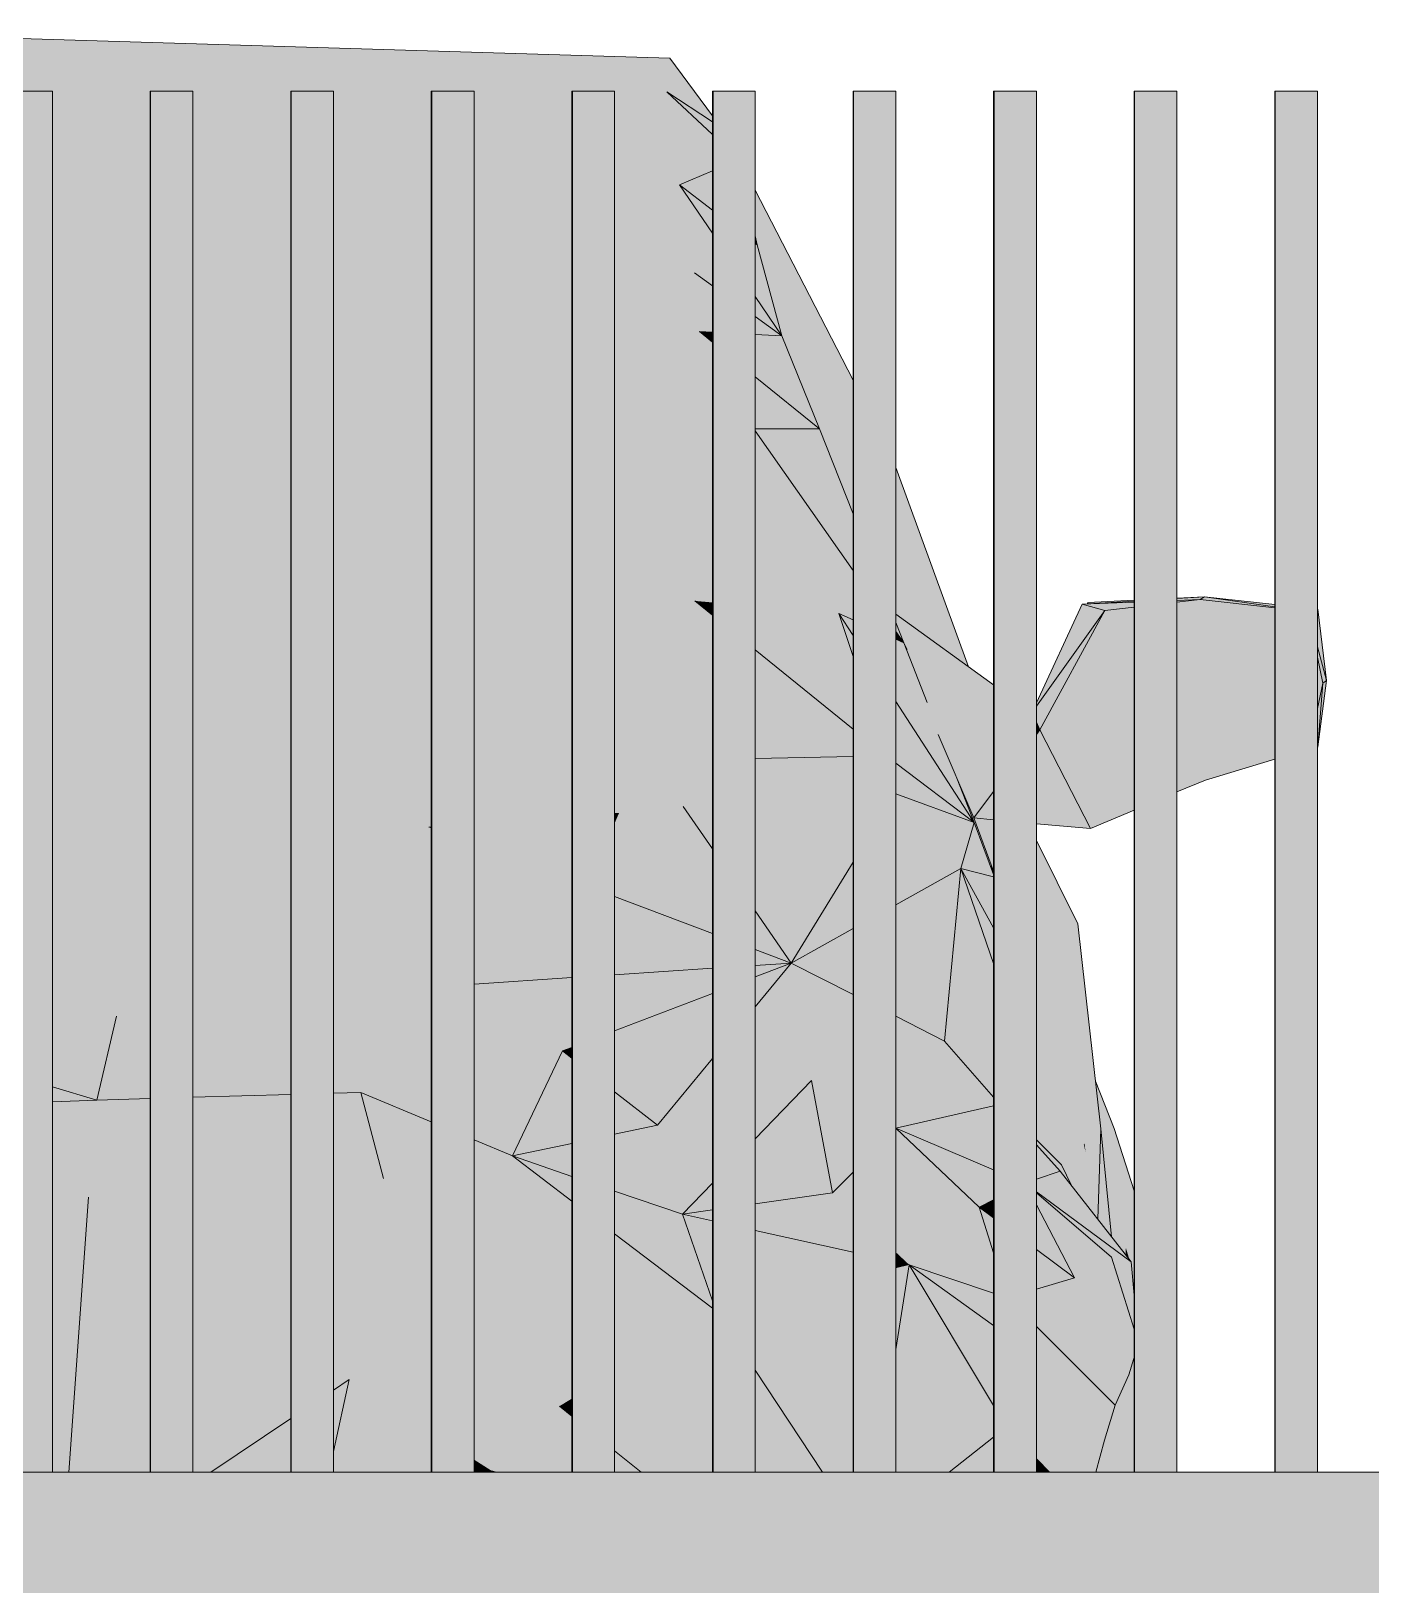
# Model space of a CAD drawing. Header units: millimetres. Extents: x 365175 to 2667127, y -330297 to -162108.
# Drawn here: x 1896062 to 1897013, y -318991 to -317888 of the extents above; entities that cross this region are included whole.
import ezdxf

# ---------------------------------------------------------------- set-up
doc = ezdxf.new("R2010")
doc.units = ezdxf.units.MM
doc.header["$MEASUREMENT"] = 0
doc.layers.add('Cars', color=7, linetype='Continuous')
doc.layers.add('TopoAlt', color=7, linetype='Continuous')

# ---------------------------------------------------------------- blocks, each defined once
blk = doc.blocks.new('Élément de coupe_125_6', base_point=(1445436.1, -319511))
at = {"layer": 'TopoAlt', "linetype": 'Continuous', "lineweight": 0, "true_color": 0x000000}
blk.add_hatch(color=18, dxfattribs=at).paths.add_polyline_path([(1882185.2, -318911), (1882185.2, -319511), (1914672.8, -319511), (1914672.8, -318911)])
at = {"layer": 'TopoAlt', "color": 190, "linetype": 'Continuous', "lineweight": 5, "true_color": 0x8002ff}
blk.add_line((1914672.8, -318911), (1882185.2, -318911), dxfattribs=at)
blk = doc.blocks.new('Élément de coupe_314_6', base_point=(1445436.1, -319511))
at = {"linetype": 'Continuous', "lineweight": 0, "true_color": 0x000000}
for points in [[(1896047.1, -317931), (1896047.1, -318911), (1896047.5, -318911), (1896047.5, -317931)], [(1896047.1, -317931), (1896047.1, -318911), (1896047.5, -318911), (1896047.5, -317931)], [(1896047.5, -317931), (1896047.5, -318911), (1896077.5, -318911), (1896077.5, -317931)]]:
    blk.add_hatch(color=18, dxfattribs=at).paths.add_polyline_path(points)
at = {"color": 18, "linetype": 'Continuous', "lineweight": 5, "true_color": 0x330000}
for p, q in [((1896047.1, -317931), (1896047.5, -317931)), ((1896047.1, -318911), (1896047.1, -317931)), ((1896047.5, -317931), (1896077.5, -317931)), ((1896047.5, -318911), (1896047.5, -317931)), ((1896077.5, -318911), (1896077.5, -317931))]:
    blk.add_line(p, q, dxfattribs=at)
blk = doc.blocks.new('Élément de coupe_315_6', base_point=(1445436.1, -319511))
at = {"linetype": 'Continuous', "lineweight": 0, "true_color": 0x000000}
for points in [[(1896146.9, -317931), (1896146.9, -318911), (1896147.2, -318911), (1896147.2, -317931)], [(1896146.9, -317931), (1896146.9, -318911), (1896147.2, -318911), (1896147.2, -317931)], [(1896147.2, -317931), (1896147.2, -318911), (1896177.2, -318911), (1896177.2, -317931)]]:
    blk.add_hatch(color=18, dxfattribs=at).paths.add_polyline_path(points)
at = {"color": 18, "linetype": 'Continuous', "lineweight": 5, "true_color": 0x330000}
for p, q in [((1896146.9, -317931), (1896147.2, -317931)), ((1896146.9, -318911), (1896146.9, -317931)), ((1896147.2, -317931), (1896177.2, -317931)), ((1896147.2, -318911), (1896147.2, -317931)), ((1896177.2, -318911), (1896177.2, -317931))]:
    blk.add_line(p, q, dxfattribs=at)
blk = doc.blocks.new('Élément de coupe_316_6', base_point=(1445436.1, -319511))
at = {"linetype": 'Continuous', "lineweight": 0, "true_color": 0x000000}
for points in [[(1896246.7, -317931), (1896246.7, -318911), (1896247, -318911), (1896247, -317931)], [(1896246.7, -317931), (1896246.7, -318911), (1896247, -318911), (1896247, -317931)], [(1896247, -317931), (1896247, -318911), (1896277, -318911), (1896277, -317931)]]:
    blk.add_hatch(color=18, dxfattribs=at).paths.add_polyline_path(points)
at = {"color": 18, "linetype": 'Continuous', "lineweight": 5, "true_color": 0x330000}
for p, q in [((1896246.7, -317931), (1896247, -317931)), ((1896246.7, -318911), (1896246.7, -317931)), ((1896247, -317931), (1896277, -317931)), ((1896247, -318911), (1896247, -317931)), ((1896277, -318911), (1896277, -317931))]:
    blk.add_line(p, q, dxfattribs=at)
blk = doc.blocks.new('Élément de coupe_317_6', base_point=(1445436.1, -319511))
at = {"linetype": 'Continuous', "lineweight": 0, "true_color": 0x000000}
for points in [[(1896346.4, -317931), (1896346.4, -318911), (1896346.7, -318911), (1896346.7, -317931)], [(1896346.4, -317931), (1896346.4, -318911), (1896346.7, -318911), (1896346.7, -317931)], [(1896346.7, -317931), (1896346.7, -318911), (1896376.7, -318911), (1896376.7, -317931)]]:
    blk.add_hatch(color=18, dxfattribs=at).paths.add_polyline_path(points)
at = {"color": 18, "linetype": 'Continuous', "lineweight": 5, "true_color": 0x330000}
for p, q in [((1896346.4, -317931), (1896346.7, -317931)), ((1896346.4, -318911), (1896346.4, -317931)), ((1896346.7, -317931), (1896376.7, -317931)), ((1896346.7, -318911), (1896346.7, -317931)), ((1896376.7, -318911), (1896376.7, -317931))]:
    blk.add_line(p, q, dxfattribs=at)
blk = doc.blocks.new('Élément de coupe_318_6', base_point=(1445436.1, -319511))
at = {"linetype": 'Continuous', "lineweight": 0, "true_color": 0x000000}
for points in [[(1896446.2, -317931), (1896446.2, -318911), (1896446.5, -318911), (1896446.5, -317931)], [(1896446.2, -317931), (1896446.2, -318911), (1896446.5, -318911), (1896446.5, -317931)], [(1896446.5, -317931), (1896446.5, -318911), (1896476.5, -318911), (1896476.5, -317931)]]:
    blk.add_hatch(color=18, dxfattribs=at).paths.add_polyline_path(points)
at = {"color": 18, "linetype": 'Continuous', "lineweight": 5, "true_color": 0x330000}
for p, q in [((1896446.2, -317931), (1896446.5, -317931)), ((1896446.2, -318911), (1896446.2, -317931)), ((1896446.5, -317931), (1896476.5, -317931)), ((1896446.5, -318911), (1896446.5, -317931)), ((1896476.5, -318911), (1896476.5, -317931))]:
    blk.add_line(p, q, dxfattribs=at)
blk = doc.blocks.new('Élément de coupe_319_6', base_point=(1445436.1, -319511))
at = {"linetype": 'Continuous', "lineweight": 0, "true_color": 0x000000}
for points in [[(1896545.9, -317931), (1896545.9, -318911), (1896546.3, -318911), (1896546.3, -317931)], [(1896545.9, -317931), (1896545.9, -318911), (1896546.3, -318911), (1896546.3, -317931)], [(1896546.3, -317931), (1896546.3, -318911), (1896576.3, -318911), (1896576.3, -317931)]]:
    blk.add_hatch(color=18, dxfattribs=at).paths.add_polyline_path(points)
at = {"color": 18, "linetype": 'Continuous', "lineweight": 5, "true_color": 0x330000}
for p, q in [((1896545.9, -317931), (1896546.3, -317931)), ((1896545.9, -318911), (1896545.9, -317931)), ((1896546.3, -317931), (1896576.3, -317931)), ((1896546.3, -318911), (1896546.3, -317931)), ((1896576.3, -318911), (1896576.3, -317931))]:
    blk.add_line(p, q, dxfattribs=at)
blk = doc.blocks.new('Élément de coupe_320_6', base_point=(1445436.1, -319511))
at = {"linetype": 'Continuous', "lineweight": 0, "true_color": 0x000000}
for points in [[(1896645.7, -317931), (1896645.7, -318911), (1896646, -318911), (1896646, -317931)], [(1896645.7, -317931), (1896645.7, -318911), (1896646, -318911), (1896646, -317931)], [(1896646, -317931), (1896646, -318911), (1896676, -318911), (1896676, -317931)]]:
    blk.add_hatch(color=18, dxfattribs=at).paths.add_polyline_path(points)
at = {"color": 18, "linetype": 'Continuous', "lineweight": 5, "true_color": 0x330000}
for p, q in [((1896645.7, -317931), (1896646, -317931)), ((1896645.7, -318911), (1896645.7, -317931)), ((1896646, -317931), (1896676, -317931)), ((1896646, -318911), (1896646, -317931)), ((1896676, -318911), (1896676, -317931))]:
    blk.add_line(p, q, dxfattribs=at)
blk = doc.blocks.new('Élément de coupe_321_6', base_point=(1445436.1, -319511))
at = {"linetype": 'Continuous', "lineweight": 0, "true_color": 0x000000}
for points in [[(1896745.4, -317931), (1896745.4, -318911), (1896745.8, -318911), (1896745.8, -317931)], [(1896745.4, -317931), (1896745.4, -318911), (1896745.8, -318911), (1896745.8, -317931)], [(1896745.8, -317931), (1896745.8, -318911), (1896775.8, -318911), (1896775.8, -317931)]]:
    blk.add_hatch(color=18, dxfattribs=at).paths.add_polyline_path(points)
at = {"color": 18, "linetype": 'Continuous', "lineweight": 5, "true_color": 0x330000}
for p, q in [((1896745.4, -317931), (1896745.8, -317931)), ((1896745.4, -318911), (1896745.4, -317931)), ((1896745.8, -317931), (1896775.8, -317931)), ((1896745.8, -318911), (1896745.8, -317931)), ((1896775.8, -318911), (1896775.8, -317931))]:
    blk.add_line(p, q, dxfattribs=at)
blk = doc.blocks.new('Élément de coupe_322_6', base_point=(1445436.1, -319511))
at = {"linetype": 'Continuous', "lineweight": 0, "true_color": 0x000000}
for points in [[(1896845.2, -317931), (1896845.2, -318911), (1896845.5, -318911), (1896845.5, -317931)], [(1896845.2, -317931), (1896845.2, -318911), (1896845.5, -318911), (1896845.5, -317931)], [(1896845.5, -317931), (1896845.5, -318911), (1896875.5, -318911), (1896875.5, -317931)]]:
    blk.add_hatch(color=18, dxfattribs=at).paths.add_polyline_path(points)
at = {"color": 18, "linetype": 'Continuous', "lineweight": 5, "true_color": 0x330000}
for p, q in [((1896845.2, -317931), (1896845.5, -317931)), ((1896845.2, -318911), (1896845.2, -317931)), ((1896845.5, -317931), (1896875.5, -317931)), ((1896845.5, -318911), (1896845.5, -317931)), ((1896875.5, -318911), (1896875.5, -317931))]:
    blk.add_line(p, q, dxfattribs=at)
blk = doc.blocks.new('Élément de coupe_323_6', base_point=(1445436.1, -319511))
at = {"linetype": 'Continuous', "lineweight": 0, "true_color": 0x000000}
for points in [[(1896944.9, -317931), (1896944.9, -318911), (1896945.3, -318911), (1896945.3, -317931)], [(1896944.9, -317931), (1896944.9, -318911), (1896945.3, -318911), (1896945.3, -317931)], [(1896945.3, -317931), (1896945.3, -318911), (1896975.3, -318911), (1896975.3, -317931)]]:
    blk.add_hatch(color=18, dxfattribs=at).paths.add_polyline_path(points)
at = {"color": 18, "linetype": 'Continuous', "lineweight": 5, "true_color": 0x330000}
for p, q in [((1896944.9, -317931), (1896945.3, -317931)), ((1896944.9, -318911), (1896944.9, -317931)), ((1896945.3, -317931), (1896975.3, -317931)), ((1896945.3, -318911), (1896945.3, -317931)), ((1896975.3, -318911), (1896975.3, -317931))]:
    blk.add_line(p, q, dxfattribs=at)
blk = doc.blocks.new('Élément de coupe_495_6', base_point=(1445436.1, -319511))
at = {"layer": 'Cars', "linetype": 'Continuous', "lineweight": 0, "true_color": 0x000000}
for points in [[(1895877, -317916.6), (1896513.6, -317931.5), (1895877.1, -317891)], [(1895878.7, -317888.3), (1895877.1, -317891), (1896515.6, -317907.5)], [(1896513.6, -317931.5), (1896515.6, -317907.5), (1895877.1, -317891)], [(1895877, -317916.6), (1896047.1, -317938.3), (1896047.1, -317931), (1896077.5, -317931), (1896077.5, -317942.2), (1896146.9, -317951), (1896146.9, -317931), (1896177.2, -317931), (1896177.2, -317954.9), (1896246.7, -317963.8), (1896246.7, -317931), (1896277, -317931), (1896277, -317967.7), (1896346.4, -317976.5), (1896346.4, -317931), (1896376.7, -317931), (1896376.7, -317980.4), (1896411.1, -317984.8), (1896446.2, -317966.6), (1896446.2, -317931), (1896476.5, -317931), (1896476.5, -317950.8), (1896513.6, -317931.5)], [(1896513.6, -317931.5), (1896545.9, -317952.7), (1896545.9, -317948.5), (1896515.6, -317907.5)], [(1896513.6, -317931.5), (1896476.5, -317950.8), (1896476.5, -317992.1), (1896522.5, -317997.3)], [(1896545.9, -317961.6), (1896513.6, -317931.5), (1896522.5, -317997.3), (1896545.9, -317987.5)], [(1896545.9, -317952.7), (1896513.6, -317931.5), (1896545.9, -317961.6)], [(1896077.5, -317960.1), (1896146.9, -317975.2), (1896146.9, -317951), (1896077.5, -317942.2)], [(1896077.5, -317997), (1896146.9, -318002.7), (1896146.9, -317975.2), (1896077.5, -317960.1)], [(1896177.2, -317954.9), (1896177.2, -317981.8), (1896246.7, -317996.9), (1896246.7, -317963.8)], [(1896277, -318003.5), (1896346.4, -318018.6), (1896346.4, -317976.5), (1896277, -317967.7)], [(1896446.2, -317966.6), (1896411.1, -317984.8), (1896446.2, -317988.7)], [(1896177.2, -318005.2), (1896246.7, -318011), (1896246.7, -317996.9), (1896177.2, -317981.8)], [(1896376.7, -318004.7), (1896411.1, -317984.8), (1896376.7, -317980.4)], [(1896376.7, -318004.7), (1896376.7, -318025.3), (1896446.2, -318040.6), (1896446.2, -318006.4), (1896411.1, -317984.8)], [(1896411.1, -317984.8), (1896446.2, -318006.4), (1896446.2, -317988.7)], [(1896522.5, -317997.3), (1896476.5, -317992.1), (1896476.5, -318025), (1896533.2, -318059.9)], [(1896522.5, -317997.3), (1896545.9, -318015.4), (1896545.9, -317987.5)], [(1896077.5, -318013.9), (1896146.9, -318025.5), (1896146.9, -318002.7), (1896077.5, -317997)], [(1896177.2, -318005.2), (1896177.2, -318030.5), (1896246.7, -318042.1), (1896246.7, -318011)], [(1896277, -318003.5), (1896277, -318013.5), (1896346.4, -318019.2), (1896346.4, -318018.6)], [(1896522.5, -317997.3), (1896533.2, -318059.9), (1896545.9, -318069), (1896545.9, -318031.8)], [(1896522.5, -317997.3), (1896545.9, -318031.8), (1896545.9, -318015.4)], [(1896576.3, -318001.2), (1896576.3, -318033.6), (1896577.6, -318040.1), (1896645.7, -318146.2), (1896645.7, -318136)], [(1896146.9, -318025.5), (1896077.5, -318013.9), (1896077.5, -318024.8), (1896146.5, -318040.1), (1896146.9, -318040.2)], [(1896277, -318047.2), (1896346.4, -318058.8), (1896346.4, -318019.2), (1896277, -318013.5)], [(1896077.5, -318038.6), (1896146.5, -318040.1), (1896077.5, -318024.8)], [(1896376.7, -318025.3), (1896376.7, -318030.9), (1896446.2, -318061.6), (1896446.2, -318040.6)], [(1896476.5, -318025), (1896476.5, -318047.3), (1896533.2, -318059.9)], [(1896077.5, -318038.6), (1896077.5, -318167.3), (1896146.9, -318213.4), (1896146.9, -318041.1), (1896146.5, -318040.1)], [(1896177.2, -318030.5), (1896177.2, -318043), (1896246.7, -318049.6), (1896246.7, -318042.1)], [(1896376.7, -318030.9), (1896376.7, -318065.3), (1896446.2, -318081.1), (1896446.2, -318061.6)], [(1896576.3, -318033.6), (1896576.3, -318039), (1896577.6, -318040.1)], [(1896577.6, -318040.1), (1896576.3, -318039), (1896576.3, -318076.7), (1896595.1, -318104.5)], [(1896146.5, -318040.1), (1896146.9, -318041.1), (1896146.9, -318040.2)], [(1896177.2, -318107.5), (1896246.7, -318259.6), (1896246.7, -318049.6), (1896177.2, -318043)], [(1896277, -318047.2), (1896277, -318052.5), (1896346.4, -318059.1), (1896346.4, -318058.8)], [(1896533.2, -318059.9), (1896476.5, -318047.3), (1896476.5, -318075), (1896536.6, -318101.5)], [(1896577.6, -318040.1), (1896595.1, -318104.5), (1896645.7, -318204.8), (1896645.7, -318185.8)], [(1896645.7, -318146.2), (1896577.6, -318040.1), (1896645.7, -318185.8)], [(1896277, -318245), (1896346.4, -318071.7), (1896346.4, -318059.1), (1896277, -318052.5)], [(1896533.2, -318059.9), (1896536.6, -318101.5), (1896545.9, -318102), (1896545.9, -318069)], [(1896277, -318245), (1896277, -318288.5), (1896346.4, -318289.6), (1896346.4, -318071.7)], [(1896376.7, -318065.3), (1896376.7, -318092.2), (1896446.2, -318181.1), (1896446.2, -318081.1)], [(1896476.5, -318075), (1896476.5, -318087.9), (1896536.6, -318101.5)], [(1896576.3, -318076.7), (1896576.3, -318090.9), (1896595.1, -318104.5)], [(1896376.7, -318092.2), (1896376.7, -318290.1), (1896446.2, -318291.3), (1896446.2, -318181.1)], [(1896476.5, -318087.9), (1896476.5, -318219.9), (1896533.4, -318292.7), (1896536.6, -318101.5)], [(1896576.3, -318090.9), (1896576.3, -318103.6), (1896595.1, -318104.5)], [(1896536.6, -318101.5), (1896533.4, -318292.7), (1896545.9, -318256.2), (1896545.9, -318118.3)], [(1896545.9, -318109.1), (1896536.6, -318101.5), (1896545.9, -318118.3)], [(1896545.9, -318102), (1896536.6, -318101.5), (1896545.9, -318109.1)], [(1896595.1, -318104.5), (1896576.3, -318103.6), (1896576.3, -318133.6), (1896621.9, -318170.5)], [(1896595.1, -318104.5), (1896621.9, -318170.5), (1896645.7, -318215.5), (1896645.7, -318204.8)], [(1896177.2, -318233.5), (1896246.7, -318279.5), (1896246.7, -318259.6), (1896177.2, -318107.5)], [(1896576.3, -318170.6), (1896621.9, -318170.5), (1896576.3, -318133.6)], [(1896077.5, -318167.3), (1896077.5, -318292), (1896146.9, -318290.5), (1896146.9, -318213.4)], [(1896576.3, -318172.1), (1896645.7, -318271), (1896645.7, -318230.9), (1896621.9, -318170.5), (1896576.3, -318170.6)], [(1896621.9, -318170.5), (1896645.7, -318230.9), (1896645.7, -318215.5)], [(1896576.3, -318172.9), (1896635.6, -318301.7), (1896645.7, -318306.2), (1896645.7, -318271), (1896576.3, -318172.1)], [(1896576.3, -318172.9), (1896576.3, -318296.5), (1896635.6, -318301.7)], [(1896676, -318197.9), (1896676, -318250.7), (1896712.2, -318328.3), (1896727.7, -318339.4)], [(1896476.5, -318291.8), (1896533.4, -318292.7), (1896476.5, -318219.9)], [(1896177.2, -318289.9), (1896246.7, -318288.5), (1896246.7, -318279.5), (1896177.2, -318233.5)], [(1896533.4, -318292.7), (1896545.9, -318293.8), (1896545.9, -318256.2)], [(1896676, -318250.7), (1896676, -318264.8), (1896705.6, -318323.5), (1896712.2, -318328.3)], [(1896705.6, -318323.5), (1896676, -318264.8), (1896676, -318272.8), (1896701.1, -318320.3)], [(1896676, -318272.8), (1896676, -318302.2), (1896701.1, -318320.3)], [(1896077.5, -318292), (1896077.5, -318381.8), (1896146.9, -318411.9), (1896146.9, -318290.5)], [(1896177.2, -318425), (1896196.5, -318433.3), (1896246.7, -318318.2), (1896246.7, -318288.5), (1896177.2, -318289.9)], [(1896277, -318295.1), (1896346.4, -318322.7), (1896346.4, -318289.6), (1896277, -318288.5)], [(1896446.2, -318291.3), (1896376.7, -318290.1), (1896376.7, -318334.7), (1896446.2, -318362.3)], [(1896476.5, -318374.4), (1896545.9, -318402), (1896545.9, -318363.4), (1896533.4, -318292.7), (1896476.5, -318291.8)], [(1896812.4, -318293.9), (1896812.8, -318294.7), (1896845.2, -318292.8), (1896845.2, -318292.2)], [(1896875.5, -318292.4), (1896892, -318291.8), (1896895.1, -318289.7), (1896875.5, -318290.9)], [(1896875.5, -318290.7), (1896875.5, -318290.9), (1896880.2, -318290.6), (1896895.1, -318289.7)], [(1896892, -318291.8), (1896875.5, -318293.7), (1896875.5, -318385.7), (1896895.7, -318419.8)], [(1896875.5, -318292.4), (1896875.5, -318293.7), (1896892, -318291.8)], [(1896895.1, -318289.7), (1896892, -318291.8), (1896944.9, -318297.6), (1896944.9, -318296.9)], [(1896892, -318291.8), (1896895.7, -318419.8), (1896944.9, -318405), (1896944.9, -318364.5)], [(1896892, -318291.8), (1896944.9, -318364.5), (1896944.9, -318327.8)], [(1896944.9, -318297.6), (1896892, -318291.8), (1896944.9, -318327.8)], [(1896944.9, -318295.2), (1896895.1, -318289.7), (1896944.9, -318296.9)], [(1896277, -318295.1), (1896277, -318426.9), (1896346.4, -318421.4), (1896346.4, -318322.7)], [(1896545.9, -318302.9), (1896533.4, -318292.7), (1896545.9, -318363.4)], [(1896533.4, -318292.7), (1896545.9, -318302.9), (1896545.9, -318293.8)], [(1896576.3, -318296.5), (1896576.3, -318327.5), (1896645.7, -318383.7), (1896645.7, -318332.2), (1896635.6, -318301.7)], [(1896645.7, -318317.3), (1896635.6, -318301.7), (1896645.7, -318332.2)], [(1896635.6, -318301.7), (1896645.7, -318317.3), (1896645.7, -318306.2)], [(1896676, -318302.2), (1896676, -318302.9), (1896745.4, -318358.2), (1896745.4, -318352.2)], [(1896676, -318307.5), (1896682.2, -318323.1), (1896684, -318327.2), (1896681.7, -318322.4), (1896698.3, -318364.7), (1896706.2, -318387.6), (1896731.3, -318446.7), (1896745.4, -318427.9), (1896745.4, -318358.2), (1896676, -318302.9)], [(1896775.8, -318367.3), (1896824.4, -318299.4), (1896808.4, -318295), (1896775.8, -318365)], [(1896775.8, -318367.3), (1896775.8, -318378.8), (1896778.2, -318384.3), (1896824.4, -318299.4)], [(1896824.4, -318299.4), (1896778.2, -318384.3), (1896814.1, -318454.3)], [(1896808.4, -318295), (1896845.2, -318293.6), (1896845.2, -318292.8)], [(1896808.4, -318295), (1896824.4, -318299.4), (1896845.2, -318297.1), (1896845.2, -318293.6)], [(1896812.4, -318293.9), (1896811.9, -318294.8), (1896812.2, -318294.8)], [(1896812.4, -318293.9), (1896812.2, -318294.8), (1896812.8, -318294.7)], [(1896814.1, -318454.3), (1896845.2, -318441.1), (1896845.2, -318334.5), (1896824.4, -318299.4)], [(1896824.4, -318299.4), (1896845.2, -318334.5), (1896845.2, -318297.1)], [(1896975.3, -318298.5), (1896975.3, -318298.6), (1896975.5, -318298.5)], [(1896975.3, -318325.3), (1896981.6, -318349.2), (1896975.5, -318298.5), (1896975.3, -318298.6)], [(1896682.2, -318323.1), (1896676, -318307.5), (1896676, -318307.9), (1896681.7, -318322.4)], [(1896676, -318314.3), (1896681.7, -318322.4), (1896676, -318307.9)], [(1896676, -318314.3), (1896676, -318319.8), (1896681.7, -318322.4)], [(1896246.7, -318318.2), (1896196.5, -318433.3), (1896246.7, -318429.3)], [(1896676, -318319.8), (1896676, -318364.1), (1896731.6, -318449.9), (1896719.3, -318418.5), (1896706.2, -318387.6), (1896698.3, -318364.7), (1896681.7, -318322.4)], [(1896682.2, -318323.1), (1896681.7, -318322.4), (1896684, -318327.2)], [(1896683.5, -318326.9), (1896684, -318327.2), (1896681.7, -318322.4)], [(1896981.6, -318349.2), (1896975.3, -318325.3), (1896975.3, -318332.5), (1896979.1, -318351.1)], [(1896376.7, -318334.7), (1896376.7, -318419), (1896446.2, -318413.5), (1896446.2, -318362.3)], [(1896576.3, -318327.5), (1896576.3, -318404.5), (1896645.7, -318403), (1896645.7, -318383.7)], [(1896975.3, -318332.5), (1896975.3, -318348.5), (1896979.1, -318351.1)], [(1896975.3, -318348.5), (1896975.3, -318369.1), (1896979.1, -318351.1)], [(1896975.3, -318396.4), (1896975.6, -318396.3), (1896979.1, -318351.1), (1896975.3, -318369.1)], [(1896975.6, -318396.3), (1896981.6, -318349.2), (1896979.1, -318351.1)], [(1896676, -318364.1), (1896676, -318407.9), (1896731.6, -318449.9)], [(1896476.5, -318374.4), (1896476.5, -318411), (1896545.9, -318405.5), (1896545.9, -318402)], [(1896775.8, -318378.8), (1896775.8, -318382.4), (1896778.2, -318384.3)], [(1896077.5, -318381.8), (1896077.5, -318429.4), (1896146.9, -318431.7), (1896146.9, -318411.9)], [(1896727.4, -318443.3), (1896731.6, -318449.9), (1896719.3, -318418.5), (1896706.2, -318387.6)], [(1896778.2, -318384.3), (1896775.8, -318382.4), (1896775.8, -318387.5)], [(1896778.2, -318384.3), (1896775.8, -318387.5), (1896775.8, -318450.8), (1896814.1, -318454.3)], [(1896875.5, -318385.7), (1896875.5, -318428.3), (1896895.7, -318419.8)], [(1896446.2, -318413.5), (1896376.7, -318419), (1896376.7, -318436.2), (1896446.2, -318437.3)], [(1896476.5, -318411), (1896476.5, -318437.8), (1896525.2, -318438.6), (1896545.9, -318413.8), (1896545.9, -318405.5)], [(1896525.2, -318438.6), (1896545.9, -318437.4), (1896545.9, -318413.8)], [(1896576.3, -318404.5), (1896576.3, -318409.5), (1896645.7, -318423.5), (1896645.7, -318403)], [(1896576.3, -318409.5), (1896576.3, -318435.5), (1896645.7, -318431.3), (1896645.7, -318423.5)], [(1896676, -318407.9), (1896676, -318429.6), (1896731.6, -318449.9)], [(1896177.2, -318432.7), (1896196.5, -318433.3), (1896177.2, -318425)], [(1896277, -318426.9), (1896277, -318434.6), (1896346.4, -318435.7), (1896346.4, -318421.4)], [(1896719.3, -318418.5), (1896731.6, -318449.9), (1896743.2, -318481), (1896744.2, -318481.2), (1896731.3, -318446.7)], [(1896719.3, -318418.5), (1896731.6, -318449.9), (1896743.2, -318481), (1896744.2, -318481.2), (1896731.3, -318446.7)], [(1896077.5, -318429.4), (1896077.5, -318440.4), (1896146.9, -318446.6), (1896146.9, -318431.7)], [(1896177.2, -318449.3), (1896205.8, -318451.9), (1896196.5, -318433.3), (1896177.2, -318432.7)], [(1896246.7, -318429.3), (1896196.5, -318433.3), (1896246.7, -318434.1)], [(1896246.7, -318434.1), (1896196.5, -318433.3), (1896246.7, -318435.1)], [(1896196.5, -318433.3), (1896246.7, -318440), (1896246.7, -318435.1)], [(1896196.5, -318433.3), (1896205.8, -318451.9), (1896246.7, -318452.2), (1896246.7, -318440)], [(1896346.4, -318435.7), (1896277, -318434.6), (1896277, -318436.2), (1896346.4, -318438.6)], [(1896576.3, -318512.6), (1896601.8, -318549.8), (1896645.7, -318478.2), (1896645.7, -318431.3), (1896576.3, -318435.5)], [(1896676, -318429.6), (1896676, -318430), (1896722.1, -318482.6), (1896731.6, -318449.9)], [(1896676, -318508.3), (1896722.1, -318482.6), (1896676, -318430)], [(1896731.3, -318446.7), (1896745.4, -318448), (1896745.4, -318427.9)], [(1896077.5, -318444.5), (1896146.9, -318448.5), (1896146.9, -318446.6), (1896077.5, -318440.4)], [(1896146.9, -318448.5), (1896077.5, -318444.5), (1896077.5, -318460.3), (1896146.9, -318493.7)], [(1896277, -318436.2), (1896277, -318444.1), (1896343.7, -318453.1), (1896346.4, -318452.9), (1896346.4, -318438.6)], [(1896277, -318444.1), (1896277, -318452.5), (1896343.7, -318453.1)], [(1896376.7, -318439.7), (1896446.2, -318442.1), (1896446.2, -318437.3), (1896376.7, -318436.2)], [(1896376.7, -318450.7), (1896446.2, -318445.7), (1896446.2, -318442.1), (1896376.7, -318439.7)], [(1896376.7, -318450.7), (1896376.7, -318465.3), (1896446.2, -318491.1), (1896446.2, -318445.7)], [(1896525.2, -318438.6), (1896476.5, -318437.8), (1896476.5, -318443.2), (1896479.6, -318443.3)], [(1896476.5, -318479), (1896525.2, -318438.6), (1896479.6, -318443.3), (1896476.5, -318450.4)], [(1896476.5, -318502.5), (1896545.9, -318528.7), (1896545.9, -318468.6), (1896525.2, -318438.6), (1896476.5, -318479)], [(1896476.5, -318443.5), (1896479.6, -318443.3), (1896476.5, -318443.2)], [(1896479.6, -318443.3), (1896476.5, -318443.5), (1896476.5, -318450.4)], [(1896525.2, -318438.6), (1896545.9, -318468.6), (1896545.9, -318437.4)], [(1896729.7, -318448.4), (1896731.6, -318449.9), (1896727.4, -318443.3)], [(1896731.3, -318446.7), (1896745.4, -318484.6), (1896745.4, -318448)], [(1896731.3, -318446.7), (1896745.4, -318459.3), (1896745.4, -318448)], [(1896177.2, -318449.3), (1896177.2, -318450.2), (1896205.8, -318451.9)], [(1896205.8, -318451.9), (1896177.2, -318450.2), (1896177.2, -318478.4)], [(1896177.2, -318478.4), (1896177.2, -318497.8), (1896246.7, -318497.2), (1896246.7, -318458.9), (1896205.8, -318451.9)], [(1896246.7, -318452.2), (1896205.8, -318451.9), (1896246.7, -318458.9)], [(1896343.7, -318453.1), (1896277, -318452.5), (1896277, -318464.1), (1896346.4, -318476.1), (1896346.4, -318454)], [(1896343.7, -318453.1), (1896346.4, -318454), (1896346.4, -318452.9)], [(1896731.6, -318449.9), (1896722.1, -318482.6), (1896745.4, -318488.6), (1896745.4, -318486.9)], [(1896729.9, -318449.1), (1896730.1, -318449.3), (1896731.6, -318449.9), (1896729.7, -318448.4)], [(1896730.1, -318449.3), (1896731.4, -318450.6), (1896731.6, -318449.9)], [(1896731.4, -318450.6), (1896744.7, -318487.3), (1896745.4, -318487.7), (1896745.4, -318486.9), (1896731.6, -318449.9)], [(1896077.5, -318479.9), (1896146.9, -318495.9), (1896146.9, -318493.7), (1896077.5, -318460.3)], [(1896346.4, -318476.1), (1896277, -318464.1), (1896277, -318496.9), (1896346.4, -318496.2)], [(1896446.2, -318491.1), (1896376.7, -318465.3), (1896376.7, -318481.3), (1896446.2, -318493.3)], [(1896775.8, -318462.8), (1896775.8, -318501.3), (1896805.2, -318521.9)], [(1896077.5, -318494.6), (1896146.9, -318497.6), (1896146.9, -318495.9), (1896077.5, -318479.9)], [(1896645.7, -318478.2), (1896601.8, -318549.8), (1896645.7, -318525.3)], [(1896376.7, -318481.3), (1896376.7, -318495.9), (1896446.2, -318495.2), (1896446.2, -318493.3)], [(1896676, -318508.3), (1896676, -318587.5), (1896710.7, -318605.2), (1896722.1, -318482.6)], [(1896710.7, -318605.2), (1896745.4, -318578.4), (1896745.4, -318550.1), (1896722.1, -318482.6)], [(1896745.4, -318524.6), (1896722.1, -318482.6), (1896745.4, -318550.1)], [(1896722.1, -318482.6), (1896745.4, -318524.6), (1896745.4, -318488.6)], [(1896744.2, -318481.2), (1896743.2, -318481), (1896745.4, -318486.9), (1896745.4, -318484.6)], [(1896744.2, -318481.2), (1896743.2, -318481), (1896745.4, -318486.9), (1896745.4, -318484.6)], [(1896077.5, -318567.8), (1896122.9, -318587.4), (1896146.9, -318522.6), (1896146.9, -318497.6), (1896077.5, -318494.6)], [(1896177.2, -318497.8), (1896177.2, -318504.8), (1896246.7, -318527.1), (1896246.7, -318497.2)], [(1896277, -318536.8), (1896346.4, -318559), (1896346.4, -318496.2), (1896277, -318496.9)], [(1896376.7, -318556.9), (1896446.2, -318503.5), (1896446.2, -318495.2), (1896376.7, -318495.9)], [(1896775.8, -318501.3), (1896775.8, -318551.6), (1896805.2, -318521.9)], [(1896246.7, -318527.1), (1896177.2, -318504.8), (1896177.2, -318582.4), (1896246.7, -318576.1)], [(1896446.2, -318503.5), (1896376.7, -318556.9), (1896376.7, -318564.6), (1896446.2, -318560)], [(1896476.5, -318502.5), (1896476.5, -318558), (1896545.9, -318553.4), (1896545.9, -318528.7)], [(1896576.3, -318540.1), (1896601.8, -318549.8), (1896576.3, -318512.6)], [(1896122.9, -318587.4), (1896146.9, -318585.2), (1896146.9, -318522.6)], [(1896775.8, -318580.2), (1896821.6, -318667.3), (1896805.2, -318521.9), (1896775.8, -318551.6)], [(1896601.8, -318549.8), (1896645.7, -318572.1), (1896645.7, -318525.3)], [(1896775.8, -318551.6), (1896779.2, -318548.1), (1896775.8, -318524.8)], [(1896277, -318536.8), (1896277, -318573.4), (1896346.4, -318567), (1896346.4, -318559)], [(1896576.3, -318551.4), (1896601.8, -318549.8), (1896576.3, -318540.1)], [(1896476.5, -318597.9), (1896545.9, -318571.2), (1896545.9, -318553.4), (1896476.5, -318558)], [(1896601.8, -318549.8), (1896576.3, -318559.6), (1896576.3, -318580.7)], [(1896601.8, -318549.8), (1896576.3, -318580.7), (1896576.3, -318644.6), (1896616.3, -318633)], [(1896576.3, -318551.4), (1896576.3, -318559.6), (1896601.8, -318549.8)], [(1896601.8, -318549.8), (1896616.3, -318633), (1896645.7, -318624.3), (1896645.7, -318572.1)], [(1896775.8, -318551.6), (1896775.8, -318580.2), (1896788.5, -318604.4), (1896779.2, -318548.1)], [(1896077.5, -318586.1), (1896122.9, -318587.4), (1896077.5, -318567.8)], [(1896277, -318573.4), (1896277, -318635.4), (1896296.4, -318641.5), (1896346.4, -318586.7), (1896346.4, -318567)], [(1896446.2, -318560), (1896376.7, -318564.6), (1896376.7, -318572.2), (1896439.5, -318612.1), (1896446.2, -318609.6)], [(1896246.7, -318576.1), (1896177.2, -318582.4), (1896177.2, -318604.3), (1896246.7, -318626)], [(1896376.7, -318572.2), (1896376.7, -318625), (1896439.5, -318612.1)], [(1896476.5, -318641), (1896506.9, -318664.7), (1896545.9, -318617.5), (1896545.9, -318571.2), (1896476.5, -318597.9)], [(1896710.7, -318605.2), (1896745.4, -318644.8), (1896745.4, -318578.4)], [(1896077.5, -318586.1), (1896077.5, -318637.5), (1896109.1, -318646.9), (1896122.9, -318587.4)], [(1896109.1, -318646.9), (1896146.9, -318645.8), (1896146.9, -318594.8), (1896122.9, -318587.4)], [(1896146.9, -318585.2), (1896122.9, -318587.4), (1896146.9, -318594.8)], [(1896296.4, -318641.5), (1896346.4, -318631.2), (1896346.4, -318586.7)], [(1896676, -318587.5), (1896676, -318615.4), (1896710.7, -318605.2)], [(1896775.8, -318603.7), (1896821.6, -318667.3), (1896775.8, -318580.2)], [(1896775.8, -318580.2), (1896775.8, -318581.5), (1896784.5, -318613.6), (1896785.4, -318617.1), (1896794.2, -318629.2), (1896792, -318618.5), (1896788.5, -318604.4)], [(1896246.7, -318626), (1896177.2, -318604.3), (1896177.2, -318645), (1896246.7, -318642.9)], [(1896439.5, -318612.1), (1896376.7, -318625), (1896376.7, -318675.2), (1896403.9, -318686.6)], [(1896403.9, -318686.6), (1896446.2, -318677.7), (1896446.2, -318617.3), (1896439.5, -318612.1)], [(1896439.5, -318612.1), (1896446.2, -318617.3), (1896446.2, -318609.6)], [(1896676, -318666.8), (1896676, -318666.8), (1896745.4, -318651), (1896745.4, -318644.8), (1896710.7, -318605.2)], [(1896676, -318615.4), (1896676, -318666.8), (1896710.7, -318605.2)], [(1896775.8, -318603.7), (1896775.8, -318639.4), (1896793.7, -318692.8), (1896821.6, -318667.3)], [(1896506.9, -318664.7), (1896545.9, -318653.4), (1896545.9, -318617.5)], [(1896794.2, -318629.2), (1896785.4, -318617.1), (1896808.9, -318677.3), (1896809.4, -318678.4), (1896810, -318677.9), (1896804, -318658.8)], [(1896296.4, -318641.5), (1896346.4, -318662.5), (1896346.4, -318631.2)], [(1896576.3, -318644.6), (1896576.3, -318674.5), (1896616.3, -318633)], [(1896616.3, -318633), (1896576.3, -318674.5), (1896576.3, -318720.6), (1896631.2, -318712.8)], [(1896616.3, -318633), (1896645.7, -318649.6), (1896645.7, -318624.3)], [(1896616.3, -318633), (1896631.2, -318712.8), (1896645.7, -318698), (1896645.7, -318649.6)], [(1896817.8, -318633.6), (1896821.6, -318667.3), (1896823.8, -318689.9), (1896839.3, -318751.8), (1896831, -318667.2)], [(1896077.5, -318648.2), (1896109.1, -318646.9), (1896077.5, -318637.5)], [(1896177.2, -318665.6), (1896246.7, -318684.6), (1896246.7, -318642.9), (1896177.2, -318645)], [(1896277, -318642.1), (1896296.4, -318641.5), (1896277, -318635.4)], [(1896277, -318642.1), (1896277, -318692.9), (1896312.4, -318702.6), (1896296.4, -318641.5)], [(1896296.4, -318641.5), (1896312.4, -318702.6), (1896346.4, -318696.7), (1896346.4, -318662.5)], [(1896476.5, -318641), (1896476.5, -318671.2), (1896506.9, -318664.7)], [(1896775.8, -318639.4), (1896775.8, -318675.2), (1896793.7, -318692.8)], [(1896109.1, -318646.9), (1896077.5, -318648.2), (1896077.5, -318708.7), (1896103.2, -318715.9)], [(1896109.1, -318646.9), (1896103.2, -318715.9), (1896146.9, -318713.1), (1896146.9, -318657.3)], [(1896146.9, -318645.8), (1896109.1, -318646.9), (1896146.9, -318657.3)], [(1896506.9, -318664.7), (1896524.6, -318728), (1896545.9, -318705.9), (1896545.9, -318653.4)], [(1896676, -318666.8), (1896745.4, -318696.5), (1896745.4, -318651)], [(1896177.2, -318665.6), (1896177.2, -318711.2), (1896246.7, -318706.8), (1896246.7, -318684.6)], [(1896506.9, -318664.7), (1896476.5, -318671.2), (1896476.5, -318711.5), (1896524.6, -318728)], [(1896676, -318666.8), (1896676, -318717.2), (1896735.3, -318723)], [(1896676, -318666.8), (1896735.3, -318723), (1896745.4, -318717.7), (1896745.4, -318696.5)], [(1896821.6, -318667.3), (1896793.7, -318692.8), (1896800.7, -318707.6), (1896818.8, -318730.8)], [(1896818.8, -318730.8), (1896819.3, -318731.4), (1896821.6, -318667.3)], [(1896819.3, -318731.4), (1896829.2, -318744.1), (1896821.6, -318667.3)], [(1896845.2, -318714.9), (1896831, -318667.2), (1896839.3, -318751.8), (1896845.2, -318761.2)], [(1896831, -318667.2), (1896845.2, -318712.1), (1896845.2, -318711.3)], [(1896831, -318667.2), (1896845.2, -318714.9), (1896845.2, -318712.1)], [(1896376.7, -318675.2), (1896376.7, -318691.4), (1896403.9, -318686.6)], [(1896403.9, -318686.6), (1896446.2, -318701.1), (1896446.2, -318677.7)], [(1896775.8, -318678.6), (1896792.7, -318697.4), (1896793.7, -318692.8), (1896775.8, -318675.2)], [(1896775.8, -318678.6), (1896775.8, -318703.2), (1896792.7, -318697.4)], [(1896809.4, -318678.4), (1896810.7, -318683.7), (1896810, -318677.9)], [(1896403.9, -318686.6), (1896376.7, -318691.4), (1896376.7, -318876.6), (1896389.1, -318910)], [(1896389.1, -318910), (1896437.3, -318864.2), (1896403.9, -318686.6)], [(1896403.9, -318686.6), (1896437.3, -318864.2), (1896446.2, -318858.8), (1896446.2, -318718.8)], [(1896403.9, -318686.6), (1896446.2, -318718.8), (1896446.2, -318701.1)], [(1896277, -318692.9), (1896277, -318704.9), (1896312.4, -318702.6)], [(1896312.4, -318702.6), (1896346.4, -318794.5), (1896346.4, -318696.7)], [(1896631.2, -318712.8), (1896645.7, -318714.2), (1896645.7, -318698)], [(1896775.8, -318703.2), (1896775.8, -318712), (1896843.1, -318761.8), (1896792.7, -318697.4)], [(1896792.7, -318697.4), (1896796.6, -318702.4), (1896800.7, -318707.6), (1896793.7, -318692.8)], [(1896823.8, -318689.9), (1896827.4, -318725.5), (1896839.3, -318751.8)], [(1896077.5, -318716.7), (1896103.2, -318715.9), (1896077.5, -318708.7)], [(1896246.7, -318706.8), (1896177.2, -318711.2), (1896177.2, -318767.7), (1896246.7, -318816.3)], [(1896277, -318704.9), (1896277, -318837.5), (1896288.1, -318845.3), (1896312.4, -318702.6)], [(1896288.1, -318845.3), (1896346.4, -318882.6), (1896346.4, -318794.5), (1896312.4, -318702.6)], [(1896476.5, -318711.5), (1896476.5, -318741.9), (1896545.9, -318794.7), (1896545.9, -318789.4), (1896524.6, -318728)], [(1896524.6, -318728), (1896545.9, -318724.9), (1896545.9, -318705.9)], [(1896077.5, -318716.7), (1896077.5, -318911), (1896089.2, -318911), (1896103.2, -318715.9)], [(1896103.2, -318715.9), (1896089.2, -318911), (1896146.9, -318911), (1896146.9, -318746.5)], [(1896103.2, -318715.9), (1896146.9, -318746.5), (1896146.9, -318713.1)], [(1896576.3, -318739.5), (1896645.7, -318755), (1896645.7, -318726.4), (1896631.2, -318712.8), (1896576.3, -318720.6)], [(1896631.2, -318712.8), (1896645.7, -318726.4), (1896645.7, -318714.2)], [(1896735.3, -318723), (1896676, -318717.2), (1896676, -318754.9), (1896685.6, -318763.9)], [(1896735.3, -318723), (1896745.4, -318730.5), (1896745.4, -318717.7)], [(1896843.1, -318761.8), (1896775.8, -318712), (1896775.8, -318712.9), (1896829.1, -318758.5)], [(1896829.1, -318758.5), (1896775.8, -318712.9), (1896775.8, -318721.4), (1896802.8, -318773.2)], [(1896775.8, -318721.4), (1896775.8, -318753.1), (1896802.8, -318773.2)], [(1896524.6, -318728), (1896545.9, -318732.7), (1896545.9, -318724.9)], [(1896524.6, -318728), (1896545.9, -318789.4), (1896545.9, -318732.7)], [(1896735.3, -318723), (1896685.6, -318763.9), (1896745.4, -318783.9), (1896745.4, -318755.4)], [(1896735.3, -318723), (1896745.4, -318755.4), (1896745.4, -318730.5)], [(1896827.4, -318725.5), (1896829.2, -318744.1), (1896839.1, -318756.8), (1896839.3, -318751.8)], [(1896476.5, -318741.9), (1896476.5, -318840.3), (1896545.9, -318798), (1896545.9, -318794.7)], [(1896576.3, -318789.9), (1896645.7, -318773.4), (1896645.7, -318755), (1896576.3, -318739.5)], [(1896676, -318761.7), (1896685.6, -318763.9), (1896676, -318754.9)], [(1896775.8, -318753.1), (1896775.8, -318781.2), (1896802.8, -318773.2)], [(1896839.3, -318751.8), (1896839.1, -318756.8), (1896840.3, -318758.3)], [(1896839.3, -318751.8), (1896841.9, -318760.4), (1896843.1, -318761.8), (1896843.3, -318765), (1896845.2, -318771), (1896845.2, -318761.2)], [(1896839.3, -318751.8), (1896840.3, -318758.3), (1896841.9, -318760.4)], [(1896676, -318766.2), (1896685.6, -318763.9), (1896676, -318761.7)], [(1896676, -318766.2), (1896676, -318823.9), (1896685.6, -318763.9)], [(1896676, -318911), (1896713.8, -318911), (1896745.4, -318886.2), (1896745.4, -318863.7), (1896685.6, -318763.9), (1896676, -318823.9)], [(1896745.4, -318807), (1896685.6, -318763.9), (1896745.4, -318863.7)], [(1896745.4, -318783.9), (1896685.6, -318763.9), (1896745.4, -318807)], [(1896802.8, -318773.2), (1896841.4, -318841.9), (1896829.1, -318758.5)], [(1896841.4, -318841.9), (1896845, -318830.4), (1896829.1, -318758.5)], [(1896829.1, -318758.5), (1896845, -318830.4), (1896845.2, -318830.2), (1896845.2, -318809.6)], [(1896843.1, -318761.8), (1896829.1, -318758.5), (1896845.2, -318809.6), (1896845.2, -318785.5)], [(1896843.3, -318765), (1896845.2, -318785.5), (1896845.2, -318771)], [(1896177.2, -318767.7), (1896177.2, -318911), (1896189.9, -318911), (1896246.7, -318873), (1896246.7, -318816.3)], [(1896576.3, -318789.9), (1896576.3, -318838.7), (1896623.9, -318911), (1896645.7, -318911), (1896645.7, -318773.4)], [(1896802.8, -318773.2), (1896775.8, -318781.2), (1896775.8, -318807.6), (1896831.8, -318863.5)], [(1896841.4, -318841.9), (1896802.8, -318773.2), (1896831.8, -318863.5)], [(1896476.5, -318840.3), (1896476.5, -318895.8), (1896495.3, -318911), (1896545.9, -318911), (1896545.9, -318798)], [(1896775.8, -318807.6), (1896775.8, -318828.7), (1896831.8, -318863.5)], [(1896775.8, -318829.2), (1896824.2, -318888.2), (1896831.8, -318863.5), (1896775.8, -318828.7)], [(1896775.8, -318830.5), (1896802.3, -318911), (1896818, -318911), (1896824.2, -318888.2), (1896775.8, -318829.2)], [(1896775.8, -318900.8), (1896785.6, -318911), (1896802.3, -318911), (1896775.8, -318830.5)], [(1896845, -318830.4), (1896842, -318839.9), (1896845.2, -318861.2), (1896845.2, -318835.9), (1896845, -318830.3)], [(1896845, -318830.4), (1896842, -318839.9), (1896845.2, -318861.2), (1896845.2, -318835.9), (1896845, -318830.3)], [(1896845, -318830.3), (1896845.2, -318835.9), (1896845.2, -318830.2)], [(1896845, -318830.3), (1896845.2, -318835.9), (1896845.2, -318830.2)], [(1896277, -318852.8), (1896288.1, -318845.3), (1896277, -318837.5)], [(1896576.3, -318911), (1896623.9, -318911), (1896576.3, -318838.7)], [(1896841.4, -318841.9), (1896835.5, -318855.1), (1896845.2, -318866.2), (1896845.2, -318861.2), (1896842, -318839.9)], [(1896841.4, -318841.9), (1896835.5, -318855.1), (1896845.2, -318866.2), (1896845.2, -318861.2), (1896842, -318839.9)], [(1896277, -318852.8), (1896277, -318896.4), (1896288.1, -318845.3)], [(1896277, -318911), (1896346.4, -318911), (1896346.4, -318882.6), (1896288.1, -318845.3), (1896277, -318896.4)], [(1896835.5, -318855.1), (1896835, -318856.2), (1896837, -318911), (1896845.2, -318911), (1896845.2, -318866.2)], [(1896835.5, -318855.1), (1896835, -318856.2), (1896837, -318911), (1896845.2, -318911), (1896845.2, -318866.2)], [(1896093.1, -318894.9), (1896096.6, -318911), (1896145.9, -318911), (1896137.1, -318870), (1896110.2, -318864.6)], [(1896437.3, -318864.2), (1896389.1, -318910), (1896392.7, -318911), (1896446.2, -318911), (1896446.2, -318871.3)], [(1896437.3, -318864.2), (1896446.2, -318871.3), (1896446.2, -318858.8)], [(1896824.2, -318888.2), (1896818, -318911), (1896826.7, -318911), (1896834.6, -318857.2), (1896831.8, -318863.5)], [(1896824.2, -318888.2), (1896818, -318911), (1896826.7, -318911), (1896834.6, -318857.2), (1896831.8, -318863.5)], [(1896834.6, -318857.2), (1896826.7, -318911), (1896834.7, -318911), (1896834.9, -318856.3)], [(1896834.6, -318857.2), (1896826.7, -318911), (1896834.7, -318911), (1896834.9, -318856.3)], [(1896834.7, -318911), (1896837, -318911), (1896835, -318856.2), (1896834.9, -318856.3)], [(1896834.7, -318911), (1896837, -318911), (1896835, -318856.2), (1896834.9, -318856.3)], [(1896189.9, -318911), (1896246.7, -318911), (1896246.7, -318873)], [(1896376.7, -318876.6), (1896376.7, -318902.1), (1896389.1, -318910)], [(1896183.6, -318911), (1896189.9, -318911), (1896224.9, -318887.6), (1896199.7, -318882.5)], [(1896189.9, -318911), (1896233.2, -318911), (1896226.6, -318887.8), (1896224.9, -318887.6)], [(1896745.4, -318886.2), (1896713.8, -318911), (1896745.4, -318911)], [(1896290.2, -318898.6), (1896283.2, -318911), (1896316.9, -318911), (1896315.8, -318906.2)], [(1896495.3, -318911), (1896476.5, -318895.8), (1896476.5, -318911)], [(1896376.7, -318911), (1896386.9, -318911), (1896389.1, -318910), (1896376.7, -318902.1)], [(1896386.9, -318911), (1896389.5, -318911), (1896389.1, -318910)], [(1896392.7, -318911), (1896389.1, -318910), (1896389.5, -318911)], [(1896775.8, -318911), (1896785.6, -318911), (1896775.8, -318900.8)]]:
    blk.add_hatch(color=18, dxfattribs=at).paths.add_polyline_path(points)
at = {"layer": 'Cars', "color": 7, "linetype": 'Continuous', "lineweight": 5}
for p, q in [((1896515.6, -317907.5), (1895878.7, -317888.3)), ((1896545.9, -317948.5), (1896515.6, -317907.5)), ((1896545.9, -317961.6), (1896513.6, -317931.5)), ((1896545.9, -317952.7), (1896513.6, -317931.5)), ((1896545.9, -317987.5), (1896522.5, -317997.3)), ((1896545.9, -318031.8), (1896522.5, -317997.3)), ((1896545.9, -318015.4), (1896522.5, -317997.3)), ((1896645.7, -318136), (1896576.3, -318001.2)), ((1896577.6, -318040.1), (1896576.3, -318033.6)), ((1896577.6, -318040.1), (1896576.3, -318039)), ((1896595.1, -318104.5), (1896577.6, -318040.1)), ((1896545.9, -318069), (1896533.2, -318059.9)), ((1896595.1, -318104.5), (1896576.3, -318076.7)), ((1896595.1, -318104.5), (1896576.3, -318090.9)), ((1896545.9, -318109.1), (1896536.6, -318101.5)), ((1896545.9, -318102), (1896536.6, -318101.5)), ((1896595.1, -318104.5), (1896576.3, -318103.6)), ((1896621.9, -318170.5), (1896595.1, -318104.5)), ((1896621.9, -318170.5), (1896576.3, -318133.6)), ((1896621.9, -318170.5), (1896576.3, -318170.6)), ((1896645.7, -318230.9), (1896621.9, -318170.5)), ((1896645.7, -318271), (1896576.3, -318172.1)), ((1896727.7, -318339.4), (1896676, -318197.9)), ((1896812.4, -318293.9), (1896845.2, -318292.2)), ((1896895.1, -318289.7), (1896875.5, -318290.9)), ((1896875.5, -318290.7), (1896895.1, -318289.7)), ((1896892, -318291.8), (1896875.5, -318293.7)), ((1896892, -318291.8), (1896875.5, -318292.4)), ((1896892, -318291.8), (1896895.1, -318289.7)), ((1896944.9, -318297.6), (1896892, -318291.8)), ((1896944.9, -318295.2), (1896895.1, -318289.7)), ((1896944.9, -318296.9), (1896895.1, -318289.7)), ((1896545.9, -318302.9), (1896533.4, -318292.7)), ((1896645.7, -318317.3), (1896635.6, -318301.7)), ((1896635.6, -318301.7), (1896645.7, -318332.2)), ((1896645.7, -318306.2), (1896635.6, -318301.7)), ((1896745.4, -318352.2), (1896676, -318302.2)), ((1896808.4, -318295), (1896775.8, -318365)), ((1896824.4, -318299.4), (1896775.8, -318367.3)), ((1896824.4, -318299.4), (1896778.2, -318384.3)), ((1896845.2, -318292.8), (1896808.4, -318295)), ((1896845.2, -318293.6), (1896808.4, -318295)), ((1896808.4, -318295), (1896824.4, -318299.4)), ((1896811.9, -318294.8), (1896812.4, -318293.9)), ((1896845.2, -318297.1), (1896824.4, -318299.4)), ((1896975.3, -318298.6), (1896975.5, -318298.5)), ((1896975.5, -318298.5), (1896975.3, -318298.5)), ((1896975.5, -318298.5), (1896981.6, -318349.2)), ((1896681.7, -318322.4), (1896676, -318307.9)), ((1896681.7, -318322.4), (1896676, -318314.3)), ((1896681.7, -318322.4), (1896676, -318319.8)), ((1896681.7, -318322.4), (1896684, -318327.2)), ((1896698.3, -318364.7), (1896681.7, -318322.4)), ((1896981.6, -318349.2), (1896975.3, -318325.3)), ((1896645.7, -318383.7), (1896576.3, -318327.5)), ((1896979.1, -318351.1), (1896975.3, -318332.5)), ((1896975.3, -318369.1), (1896979.1, -318351.1)), ((1896975.6, -318396.3), (1896981.6, -318349.2)), ((1896975.6, -318396.3), (1896979.1, -318351.1)), ((1896979.1, -318351.1), (1896981.6, -318349.2)), ((1896731.6, -318449.9), (1896676, -318364.1)), ((1896775.8, -318378.8), (1896778.2, -318384.3)), ((1896706.2, -318387.6), (1896731.3, -318446.7)), ((1896778.2, -318384.3), (1896775.8, -318387.5)), ((1896814.1, -318454.3), (1896778.2, -318384.3)), ((1896975.3, -318396.4), (1896975.6, -318396.3)), ((1896645.7, -318403), (1896576.3, -318404.5)), ((1896731.6, -318449.9), (1896676, -318407.9)), ((1896895.7, -318419.8), (1896944.9, -318405)), ((1896731.6, -318449.9), (1896719.3, -318418.5)), ((1896875.5, -318428.3), (1896895.7, -318419.8)), ((1896731.6, -318449.9), (1896676, -318429.6)), ((1896745.4, -318427.9), (1896731.3, -318446.7)), ((1896545.9, -318468.6), (1896525.2, -318438.6)), ((1896731.3, -318446.7), (1896745.4, -318448)), ((1896731.3, -318446.7), (1896745.4, -318484.6)), ((1896814.1, -318454.3), (1896845.2, -318441.1)), ((1896722.1, -318482.6), (1896731.6, -318449.9)), ((1896745.4, -318486.9), (1896731.6, -318449.9)), ((1896775.8, -318450.8), (1896814.1, -318454.3)), ((1896805.2, -318521.9), (1896775.8, -318462.8)), ((1896645.7, -318478.2), (1896601.8, -318549.8)), ((1896722.1, -318482.6), (1896676, -318508.3)), ((1896710.7, -318605.2), (1896722.1, -318482.6)), ((1896745.4, -318550.1), (1896722.1, -318482.6)), ((1896745.4, -318524.6), (1896722.1, -318482.6)), ((1896722.1, -318482.6), (1896745.4, -318488.6)), ((1896545.9, -318528.7), (1896476.5, -318502.5)), ((1896601.8, -318549.8), (1896576.3, -318512.6)), ((1896821.6, -318667.3), (1896805.2, -318521.9)), ((1896645.7, -318525.3), (1896601.8, -318549.8)), ((1896601.8, -318549.8), (1896576.3, -318540.1)), ((1896545.9, -318553.4), (1896476.5, -318558)), ((1896576.3, -318580.7), (1896601.8, -318549.8)), ((1896601.8, -318549.8), (1896576.3, -318559.6)), ((1896601.8, -318549.8), (1896576.3, -318551.4)), ((1896645.7, -318572.1), (1896601.8, -318549.8)), ((1896446.2, -318560), (1896376.7, -318564.6)), ((1896545.9, -318571.2), (1896476.5, -318597.9)), ((1896109.1, -318646.9), (1896122.9, -318587.4)), ((1896710.7, -318605.2), (1896676, -318587.5)), ((1896403.9, -318686.6), (1896439.5, -318612.1)), ((1896446.2, -318609.6), (1896439.5, -318612.1)), ((1896446.2, -318617.3), (1896439.5, -318612.1)), ((1896745.4, -318644.8), (1896710.7, -318605.2)), ((1896506.9, -318664.7), (1896545.9, -318617.5)), ((1896576.3, -318674.5), (1896616.3, -318633)), ((1896631.2, -318712.8), (1896616.3, -318633)), ((1896831, -318667.2), (1896817.8, -318633.6)), ((1896109.1, -318646.9), (1896077.5, -318637.5)), ((1896246.7, -318642.9), (1896177.2, -318645)), ((1896296.4, -318641.5), (1896277, -318642.1)), ((1896346.4, -318662.5), (1896296.4, -318641.5)), ((1896312.4, -318702.6), (1896296.4, -318641.5)), ((1896506.9, -318664.7), (1896476.5, -318641)), ((1896109.1, -318646.9), (1896077.5, -318648.2)), ((1896146.9, -318645.8), (1896109.1, -318646.9)), ((1896745.4, -318651), (1896676, -318666.8)), ((1896506.9, -318664.7), (1896476.5, -318671.2)), ((1896735.3, -318723), (1896676, -318666.8)), ((1896745.4, -318696.5), (1896676, -318666.8)), ((1896819.3, -318731.4), (1896821.6, -318667.3)), ((1896821.6, -318667.3), (1896829.2, -318744.1)), ((1896831, -318667.2), (1896845.2, -318711.3)), ((1896403.9, -318686.6), (1896376.7, -318675.2)), ((1896446.2, -318677.7), (1896403.9, -318686.6)), ((1896793.7, -318692.8), (1896775.8, -318675.2)), ((1896792.7, -318697.4), (1896775.8, -318678.6)), ((1896446.2, -318718.8), (1896403.9, -318686.6)), ((1896446.2, -318701.1), (1896403.9, -318686.6)), ((1896631.2, -318712.8), (1896645.7, -318698)), ((1896792.7, -318697.4), (1896775.8, -318703.2)), ((1896843.1, -318761.8), (1896792.7, -318697.4)), ((1896800.7, -318707.6), (1896793.7, -318692.8)), ((1896524.6, -318728), (1896476.5, -318711.5)), ((1896524.6, -318728), (1896545.9, -318705.9)), ((1896103.2, -318715.9), (1896089.2, -318911)), ((1896631.2, -318712.8), (1896576.3, -318720.6)), ((1896735.3, -318723), (1896745.4, -318717.7)), ((1896843.1, -318761.8), (1896775.8, -318712)), ((1896829.1, -318758.5), (1896775.8, -318712.9)), ((1896802.8, -318773.2), (1896775.8, -318721.4)), ((1896545.9, -318724.9), (1896524.6, -318728)), ((1896545.9, -318789.4), (1896524.6, -318728)), ((1896545.9, -318732.7), (1896524.6, -318728)), ((1896745.4, -318755.4), (1896735.3, -318723)), ((1896745.4, -318730.5), (1896735.3, -318723)), ((1896545.9, -318794.7), (1896476.5, -318741.9)), ((1896645.7, -318755), (1896576.3, -318739.5)), ((1896802.8, -318773.2), (1896775.8, -318753.1)), ((1896685.6, -318763.9), (1896676, -318761.7)), ((1896676, -318823.9), (1896685.6, -318763.9)), ((1896745.4, -318807), (1896685.6, -318763.9)), ((1896745.4, -318783.9), (1896685.6, -318763.9)), ((1896745.4, -318863.7), (1896685.6, -318763.9)), ((1896845.2, -318809.6), (1896829.1, -318758.5)), ((1896845.2, -318785.5), (1896843.1, -318761.8)), ((1896775.8, -318781.2), (1896802.8, -318773.2)), ((1896831.8, -318863.5), (1896775.8, -318807.6)), ((1896841.4, -318841.9), (1896845, -318830.4)), ((1896845, -318830.4), (1896845.2, -318830.2)), ((1896623.9, -318911), (1896576.3, -318838.7)), ((1896831.8, -318863.5), (1896841.4, -318841.9)), ((1896288.1, -318845.3), (1896277, -318852.8)), ((1896277, -318896.4), (1896288.1, -318845.3)), ((1896446.2, -318871.3), (1896437.3, -318864.2)), ((1896824.2, -318888.2), (1896831.8, -318863.5)), ((1896246.7, -318873), (1896189.9, -318911)), ((1896745.4, -318886.2), (1896713.8, -318911)), ((1896818, -318911), (1896824.2, -318888.2)), ((1896495.3, -318911), (1896476.5, -318895.8)), ((1896386.9, -318911), (1896389.1, -318910)), ((1896389.5, -318911), (1896389.1, -318910)), ((1896392.7, -318911), (1896389.1, -318910))]:
    blk.add_line(p, q, dxfattribs=at)

msp = doc.modelspace()

# ---------------------------------------------------------------- block references
at = {"lineweight": 0}
for name in ['Élément de coupe_314_6', 'Élément de coupe_315_6', 'Élément de coupe_316_6', 'Élément de coupe_317_6', 'Élément de coupe_318_6', 'Élément de coupe_319_6', 'Élément de coupe_320_6', 'Élément de coupe_321_6', 'Élément de coupe_322_6', 'Élément de coupe_323_6']:
    msp.add_blockref(name, (1445436.05, -319510.981), dxfattribs=at)
at = {"layer": 'Cars', "lineweight": 0}
msp.add_blockref('Élément de coupe_495_6', (1445436.05, -319510.981), dxfattribs=at)
at = {"layer": 'TopoAlt', "lineweight": 0}
msp.add_blockref('Élément de coupe_125_6', (1445436.05, -319510.981), dxfattribs=at)

doc.saveas('drawing.dxf')
